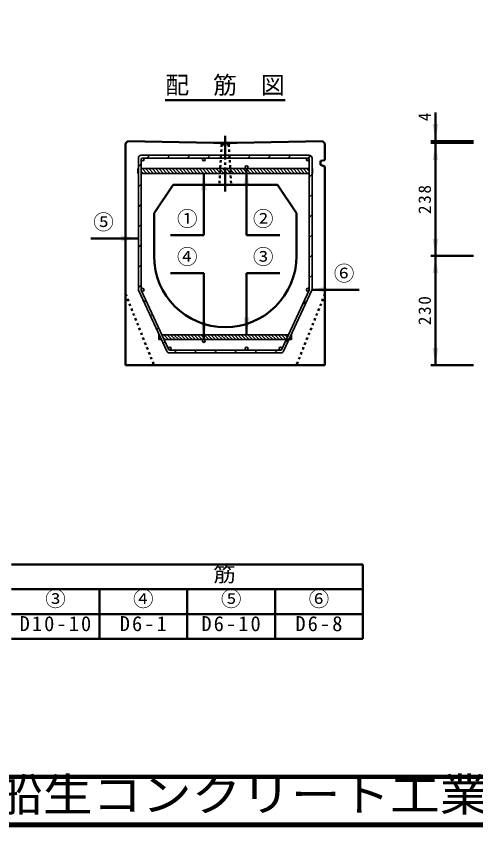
# Model space of a CAD drawing. Units: millimetres, scale not verified. Extents: x 100 to 4105, y 100 to 2870.
# Drawn here: x 945 to 1913, y 100 to 1807 of the extents above; entities that cross this region are included whole.
import ezdxf
from ezdxf.enums import TextEntityAlignment as Align

# ---------------------------------------------------------------- set-up
doc = ezdxf.new("R2010")
doc.units = ezdxf.units.MM
doc.header["$LTSCALE"] = 5
doc.linetypes.add('USER1', pattern=[2.2, 1, -1.2])
doc.linetypes.add('USER2', pattern=[13.4, 10, -1.2, 1, -1.2])
doc.layers.add('V-nasSTD', color=7, linetype='Continuous', lineweight=50)
doc.styles.add('ＭＳ ゴシック', font='')
doc.styles.get('ＭＳ ゴシック').set_extended_font_data('MS Gothic')

msp = doc.modelspace()

# ---------------------------------------------------------------- hatches: boundary and pattern name
at = {"layer": 'V-nasSTD'}
for points in [[(1821.814, 1579.89), (1827.814, 1543.89), (1833.814, 1579.89)], [(1833.814, 1503.89), (1827.814, 1539.89), (1821.814, 1503.89)], [(1436.057, 1449.89), (1430.057, 1485.89), (1424.057, 1449.89)], [(1346.123, 1439.89), (1340.123, 1475.89), (1334.123, 1439.89)], [(1166.057, 1332.935), (1202.057, 1338.935), (1166.057, 1344.935)], [(1821.814, 1337.89), (1827.814, 1301.89), (1833.814, 1337.89)], [(1833.814, 1265.89), (1827.814, 1301.89), (1821.814, 1265.89)], [(1598, 1224.89), (1562, 1230.89), (1598, 1236.89)], [(1334.057, 1161.89), (1340.057, 1125.89), (1346.057, 1161.89)], [(1424.057, 1171.89), (1430.057, 1135.89), (1436.057, 1171.89)], [(1821.814, 1107.89), (1827.814, 1071.89), (1833.814, 1107.89)]]:
    msp.add_hatch(color=256, dxfattribs=at).paths.add_polyline_path(points)

# ---------------------------------------------------------------- linework, layer by layer
for p, q in [((1258.654, 1629.89), (1511.461, 1629.89)), ((1827.814, 1603.89), (1827.814, 1543.89)), ((1180.057, 1543.89), (1175.057, 1538.89)), ((1175.057, 1071.89), (1175.057, 1538.89)), ((1360.057, 1539.89), (1180.057, 1543.89)), ((1360.057, 1539.89), (1410.057, 1539.89)), ((1410.057, 1539.89), (1590.057, 1543.89)), ((1590.057, 1543.89), (1595.057, 1538.89)), ((1595.057, 1503.905), (1595.057, 1538.89)), ((1907.814, 1543.89), (1817.814, 1543.89)), ((1907.814, 1539.89), (1817.814, 1539.89)), ((1827.814, 1539.89), (1827.814, 1543.89)), ((1827.814, 1301.89), (1827.814, 1539.89)), ((1586.057, 1501.89), (1595.057, 1503.905)), ((1430.057, 1345.89), (1430.057, 1485.89)), ((1586.057, 1493.89), (1586.057, 1501.89)), ((1586.057, 1493.89), (1595.057, 1490.532)), ((1595.057, 1071.89), (1595.057, 1490.532)), ((1340.123, 1345.89), (1340.123, 1475.89)), ((1275.057, 1451.89), (1235.057, 1391.89)), ((1275.057, 1451.89), (1495.057, 1451.89)), ((1495.057, 1451.89), (1535.057, 1391.89)), ((1235.057, 1391.89), (1235.057, 1301.89)), ((1535.057, 1391.89), (1535.057, 1301.89)), ((1102.057, 1338.935), (1202.057, 1338.935)), ((1270.123, 1345.89), (1340.123, 1345.89)), ((1430.057, 1345.89), (1500.057, 1345.89)), ((1907.814, 1301.89), (1817.814, 1301.89)), ((1827.814, 1071.89), (1827.814, 1301.89)), ((1270.057, 1265.89), (1340.057, 1265.89)), ((1340.057, 1265.89), (1340.057, 1125.89)), ((1430.057, 1265.89), (1430.057, 1135.89)), ((1430.057, 1265.89), (1500.057, 1265.89)), ((1667, 1230.89), (1567, 1230.89)), ((1175.057, 1071.89), (1595.057, 1071.89)), ((1907.814, 1071.89), (1817.814, 1071.89)), ((1120, 652), (935, 652)), ((1305, 652), (1120, 652)), ((1490, 652), (1305, 652)), ((1675, 652), (1490, 652)), ((1675, 600), (1675, 652)), ((935, 600), (1120, 600)), ((1120, 548), (1120, 600)), ((1120, 600), (1120, 548)), ((1305, 600), (1120, 600)), ((1305, 548), (1305, 600)), ((1305, 600), (1490, 600)), ((1305, 548), (1305, 600)), ((1305, 600), (1305, 548)), ((1490, 548), (1490, 600)), ((1490, 548), (1490, 600)), ((1490, 600), (1675, 600)), ((1490, 548), (1490, 600)), ((1490, 600), (1490, 548)), ((1675, 548), (1675, 600)), ((1675, 548), (1675, 600)), ((1675, 600), (1675, 548)), ((935, 548), (1120, 548)), ((1120, 496), (1120, 548)), ((1120, 548), (1120, 496)), ((1120, 548), (1305, 548)), ((1305, 496), (1305, 548)), ((1305, 548), (1490, 548)), ((1305, 496), (1305, 548)), ((1305, 548), (1305, 496)), ((1490, 496), (1490, 548)), ((1490, 496), (1490, 548)), ((1490, 548), (1675, 548)), ((1490, 496), (1490, 548)), ((1490, 548), (1490, 496)), ((1675, 496), (1675, 548)), ((1675, 496), (1675, 548)), ((1675, 548), (1675, 496)), ((935, 496), (1120, 496)), ((1120, 496), (1305, 496)), ((1305, 496), (1490, 496)), ((1490, 496), (1675, 496))]:
    msp.add_line(p, q, dxfattribs=at)
at = {"layer": 'V-nasSTD', "linetype": 'USER2'}
msp.add_line((1385.057, 1554.89), (1385.057, 1436.89), dxfattribs=at)
at = {"layer": 'V-nasSTD', "linetype": 'USER1'}
for p, q in [((1377.557, 1536.89), (1372.557, 1451.89)), ((1377.557, 1536.89), (1374.557, 1539.89)), ((1377.557, 1536.89), (1392.557, 1536.89)), ((1392.557, 1536.89), (1395.557, 1539.89)), ((1392.557, 1536.89), (1397.557, 1451.89)), ((1175.057, 1221.89), (1235.057, 1071.89)), ((1595.057, 1221.89), (1535.057, 1071.89))]:
    msp.add_line(p, q, dxfattribs=at)
at = {"layer": 'V-nasSTD', "lineweight": 35}
for p, q in [((1202.057, 1507.89), (1202.057, 1232.743)), ((1562.057, 1513.89), (1208.057, 1513.89)), ((1208.057, 1504.89), (1208.057, 1231.014)), ((1559.057, 1507.89), (1211.057, 1507.89)), ((1226.229, 1513.89), (1220.229, 1507.89)), ((1226.229, 1513.89), (1220.229, 1507.89)), ((1226.229, 1513.89), (1220.229, 1507.89)), ((1268.655, 1513.89), (1262.655, 1507.89)), ((1268.655, 1513.89), (1262.655, 1507.89)), ((1268.655, 1513.89), (1262.655, 1507.89)), ((1311.081, 1513.89), (1305.081, 1507.89)), ((1311.081, 1513.89), (1305.081, 1507.89)), ((1311.081, 1513.89), (1305.081, 1507.89)), ((1353.508, 1513.89), (1347.508, 1507.89)), ((1353.508, 1513.89), (1347.508, 1507.89)), ((1353.508, 1513.89), (1347.508, 1507.89)), ((1395.934, 1513.89), (1389.934, 1507.89)), ((1438.361, 1513.89), (1432.361, 1507.89)), ((1480.787, 1513.89), (1474.787, 1507.89)), ((1480.787, 1513.89), (1474.787, 1507.89)), ((1480.787, 1513.89), (1474.787, 1507.89)), ((1523.213, 1513.89), (1517.213, 1507.89)), ((1523.213, 1513.89), (1517.213, 1507.89)), ((1523.213, 1513.89), (1517.213, 1507.89)), ((1559.592, 1507.842), (1556.105, 1504.356)), ((1564.915, 1513.166), (1559.592, 1507.842)), ((1564.915, 1513.166), (1559.592, 1507.842)), ((1564.915, 1513.166), (1559.592, 1507.842)), ((1562.057, 1231.014), (1562.057, 1504.89)), ((1568.057, 1232.743), (1568.057, 1507.89)), ((1201.057, 1485.89), (1202.057, 1485.89)), ((1201.057, 1485.89), (1201.057, 1475.89)), ((1208.057, 1495.719), (1202.057, 1489.719)), ((1208.057, 1495.719), (1202.057, 1489.719)), ((1208.057, 1495.719), (1202.057, 1489.719)), ((1562.057, 1485.89), (1208.057, 1485.89)), ((1209.914, 1485.89), (1219.914, 1475.89)), ((1216.986, 1485.89), (1226.986, 1475.89)), ((1224.057, 1485.89), (1234.057, 1475.89)), ((1231.128, 1485.89), (1241.128, 1475.89)), ((1238.199, 1485.89), (1248.199, 1475.89)), ((1245.27, 1485.89), (1255.27, 1475.89)), ((1252.341, 1485.89), (1262.341, 1475.89)), ((1259.412, 1485.89), (1269.412, 1475.89)), ((1266.483, 1485.89), (1276.483, 1475.89)), ((1273.554, 1485.89), (1283.554, 1475.89)), ((1280.625, 1485.89), (1290.625, 1475.89)), ((1287.696, 1485.89), (1297.696, 1475.89)), ((1294.767, 1485.89), (1304.767, 1475.89)), ((1301.838, 1485.89), (1311.838, 1475.89)), ((1308.909, 1485.89), (1318.909, 1475.89)), ((1315.98, 1485.89), (1325.98, 1475.89)), ((1323.052, 1485.89), (1333.052, 1475.89)), ((1330.123, 1485.89), (1340.123, 1475.89)), ((1337.194, 1485.89), (1347.194, 1475.89)), ((1344.265, 1485.89), (1354.265, 1475.89)), ((1351.336, 1485.89), (1361.336, 1475.89)), ((1358.407, 1485.89), (1368.407, 1475.89)), ((1365.478, 1485.89), (1375.478, 1475.89)), ((1372.549, 1485.89), (1382.549, 1475.89)), ((1379.62, 1485.89), (1389.62, 1475.89)), ((1386.691, 1485.89), (1396.691, 1475.89)), ((1393.762, 1485.89), (1403.762, 1475.89)), ((1400.833, 1485.89), (1410.833, 1475.89)), ((1407.904, 1485.89), (1417.904, 1475.89)), ((1414.975, 1485.89), (1424.975, 1475.89)), ((1422.046, 1485.89), (1432.046, 1475.89)), ((1429.118, 1485.89), (1439.118, 1475.89)), ((1436.189, 1485.89), (1446.189, 1475.89)), ((1443.26, 1485.89), (1453.26, 1475.89)), ((1450.331, 1485.89), (1460.331, 1475.89)), ((1457.402, 1485.89), (1467.402, 1475.89)), ((1464.473, 1485.89), (1474.473, 1475.89)), ((1471.544, 1485.89), (1481.544, 1475.89)), ((1478.615, 1485.89), (1488.615, 1475.89)), ((1485.686, 1485.89), (1495.686, 1475.89)), ((1492.757, 1485.89), (1502.757, 1475.89)), ((1499.828, 1485.89), (1509.828, 1475.89)), ((1506.899, 1485.89), (1516.899, 1475.89)), ((1513.97, 1485.89), (1523.97, 1475.89)), ((1521.041, 1485.89), (1531.041, 1475.89)), ((1528.112, 1485.89), (1538.112, 1475.89)), ((1535.184, 1485.89), (1545.184, 1475.89)), ((1542.255, 1485.89), (1552.255, 1475.89)), ((1549.326, 1485.89), (1559.326, 1475.89)), ((1556.397, 1485.89), (1562.057, 1480.23)), ((1568.057, 1485.89), (1569.057, 1485.89)), ((1569.057, 1485.89), (1569.057, 1475.89)), ((1201.057, 1480.605), (1202.057, 1479.605)), ((1202.057, 1475.89), (1201.057, 1475.89)), ((1208.057, 1480.676), (1212.843, 1475.89)), ((1562.057, 1475.89), (1208.057, 1475.89)), ((1568.057, 1473.881), (1562.057, 1467.881)), ((1568.057, 1473.881), (1562.057, 1467.881)), ((1568.057, 1473.881), (1562.057, 1467.881)), ((1568.057, 1481.301), (1569.057, 1480.301)), ((1569.057, 1475.89), (1568.057, 1475.89)), ((1208.057, 1453.293), (1202.057, 1447.293)), ((1208.057, 1453.293), (1202.057, 1447.293)), ((1208.057, 1453.293), (1202.057, 1447.293)), ((1562.057, 1425.455), (1568.057, 1431.455)), ((1562.057, 1425.455), (1568.057, 1431.455)), ((1562.057, 1425.455), (1568.057, 1431.455)), ((1208.057, 1410.866), (1202.057, 1404.866)), ((1208.057, 1410.866), (1202.057, 1404.866)), ((1208.057, 1410.866), (1202.057, 1404.866)), ((1562.057, 1383.029), (1568.057, 1389.029)), ((1562.057, 1383.029), (1568.057, 1389.029)), ((1562.057, 1383.029), (1568.057, 1389.029)), ((1208.057, 1368.44), (1202.057, 1362.44)), ((1208.057, 1368.44), (1202.057, 1362.44)), ((1208.057, 1368.44), (1202.057, 1362.44)), ((1562.057, 1340.602), (1568.057, 1346.602)), ((1562.057, 1340.602), (1568.057, 1346.602)), ((1562.057, 1340.602), (1568.057, 1346.602)), ((1208.057, 1326.013), (1202.057, 1320.013)), ((1208.057, 1326.013), (1202.057, 1320.013)), ((1208.057, 1326.013), (1202.057, 1320.013)), ((1562.057, 1298.176), (1568.057, 1304.176)), ((1562.057, 1298.176), (1568.057, 1304.176)), ((1562.057, 1298.176), (1568.057, 1304.176)), ((1208.057, 1283.587), (1202.057, 1277.587)), ((1208.057, 1283.587), (1202.057, 1277.587)), ((1208.057, 1283.587), (1202.057, 1277.587)), ((1562.057, 1255.749), (1568.057, 1261.749)), ((1562.057, 1255.749), (1568.057, 1261.749)), ((1562.057, 1255.749), (1568.057, 1261.749)), ((1208.057, 1241.161), (1202.057, 1235.161)), ((1208.057, 1241.161), (1202.057, 1235.161)), ((1208.057, 1241.161), (1202.057, 1235.161)), ((1262.08, 1101.376), (1202.61, 1230.228)), ((1265.622, 1105.633), (1208.334, 1229.757)), ((1504.493, 1105.633), (1561.781, 1229.757)), ((1508.035, 1101.376), (1567.505, 1230.228)), ((1218.043, 1208.72), (1214.276, 1204.952)), ((1218.043, 1208.72), (1214.276, 1204.952)), ((1218.043, 1208.72), (1214.276, 1204.952)), ((1547.458, 1198.724), (1557.684, 1208.95)), ((1547.458, 1198.724), (1557.684, 1208.95)), ((1547.458, 1198.724), (1557.684, 1208.95)), ((1231.441, 1179.691), (1227.673, 1175.924)), ((1231.441, 1179.691), (1227.673, 1175.924)), ((1231.441, 1179.691), (1227.673, 1175.924)), ((1244.839, 1150.663), (1241.071, 1146.895)), ((1244.839, 1150.663), (1241.071, 1146.895)), ((1244.839, 1150.663), (1241.071, 1146.895)), ((1245.15, 1135.89), (1245.15, 1125.89)), ((1245.15, 1135.89), (1246.15, 1135.89)), ((1245.15, 1132.456), (1249.951, 1127.656)), ((1518.458, 1135.89), (1251.657, 1135.89)), ((1254.116, 1130.561), (1258.787, 1125.89)), ((1255.859, 1135.89), (1265.859, 1125.89)), ((1262.93, 1135.89), (1272.93, 1125.89)), ((1270.001, 1135.89), (1280.001, 1125.89)), ((1277.072, 1135.89), (1287.072, 1125.89)), ((1284.143, 1135.89), (1294.143, 1125.89)), ((1291.214, 1135.89), (1301.214, 1125.89)), ((1298.285, 1135.89), (1308.285, 1125.89)), ((1305.356, 1135.89), (1315.356, 1125.89)), ((1312.427, 1135.89), (1322.427, 1125.89)), ((1319.498, 1135.89), (1329.498, 1125.89)), ((1326.569, 1135.89), (1336.569, 1125.89)), ((1333.64, 1135.89), (1343.64, 1125.89)), ((1340.711, 1135.89), (1350.711, 1125.89)), ((1347.782, 1135.89), (1357.782, 1125.89)), ((1354.853, 1135.89), (1364.853, 1125.89)), ((1361.925, 1135.89), (1371.925, 1125.89)), ((1368.996, 1135.89), (1378.996, 1125.89)), ((1376.067, 1135.89), (1386.067, 1125.89)), ((1383.138, 1135.89), (1393.138, 1125.89)), ((1390.209, 1135.89), (1400.209, 1125.89)), ((1397.28, 1135.89), (1407.28, 1125.89)), ((1404.351, 1135.89), (1414.351, 1125.89)), ((1411.422, 1135.89), (1421.422, 1125.89)), ((1418.493, 1135.89), (1428.493, 1125.89)), ((1425.564, 1135.89), (1435.564, 1125.89)), ((1432.635, 1135.89), (1442.635, 1125.89)), ((1439.706, 1135.89), (1449.706, 1125.89)), ((1446.777, 1135.89), (1456.777, 1125.89)), ((1453.848, 1135.89), (1463.848, 1125.89)), ((1460.919, 1135.89), (1470.919, 1125.89)), ((1467.991, 1135.89), (1477.991, 1125.89)), ((1475.062, 1135.89), (1485.062, 1125.89)), ((1482.133, 1135.89), (1492.133, 1125.89)), ((1489.204, 1135.89), (1499.204, 1125.89)), ((1496.275, 1135.89), (1506.275, 1125.89)), ((1503.346, 1135.89), (1513.346, 1125.89)), ((1510.417, 1135.89), (1515.919, 1130.388)), ((1511.093, 1119.932), (1521.319, 1130.158)), ((1511.093, 1119.932), (1521.319, 1130.158)), ((1511.093, 1119.932), (1521.319, 1130.158)), ((1517.488, 1135.89), (1518.152, 1135.226)), ((1519.686, 1126.621), (1520.417, 1125.89)), ((1521.919, 1131.459), (1524.964, 1128.414)), ((1523.964, 1135.89), (1524.964, 1135.89)), ((1524.559, 1135.89), (1524.964, 1135.485)), ((1524.964, 1135.89), (1524.964, 1125.89)), ((1245.15, 1125.89), (1250.766, 1125.89)), ((1254.469, 1117.867), (1258.237, 1121.634)), ((1254.469, 1117.867), (1258.237, 1121.634)), ((1254.469, 1117.867), (1258.237, 1121.634)), ((1513.843, 1125.89), (1256.272, 1125.89)), ((1500.932, 1109.771), (1498.889, 1107.728)), ((1519.349, 1125.89), (1524.964, 1125.89)), ((1267.528, 1097.89), (1502.587, 1097.89)), ((1268.345, 1103.89), (1501.769, 1103.89)), ((1276.919, 1097.89), (1282.919, 1103.89)), ((1276.919, 1097.89), (1282.919, 1103.89)), ((1276.919, 1097.89), (1282.919, 1103.89)), ((1319.345, 1097.89), (1325.346, 1103.89)), ((1319.345, 1097.89), (1325.346, 1103.89)), ((1319.345, 1097.89), (1325.346, 1103.89)), ((1361.772, 1097.89), (1367.772, 1103.89)), ((1361.772, 1097.89), (1367.772, 1103.89)), ((1361.772, 1097.89), (1367.772, 1103.89)), ((1404.198, 1097.89), (1410.198, 1103.89)), ((1404.198, 1097.89), (1410.198, 1103.89)), ((1404.198, 1097.89), (1410.198, 1103.89)), ((1446.625, 1097.89), (1452.625, 1103.89)), ((1446.625, 1097.89), (1452.625, 1103.89)), ((1446.625, 1097.89), (1452.625, 1103.89)), ((1489.051, 1097.89), (1495.051, 1103.89)), ((1489.051, 1097.89), (1495.051, 1103.89)), ((1489.051, 1097.89), (1495.051, 1103.89))]:
    msp.add_line(p, q, dxfattribs=at)
at = {"layer": 'V-nasSTD', "lineweight": 100}
for p, q in [((105, 205), (4100, 205)), ((105, 105), (4100, 105))]:
    msp.add_line(p, q, dxfattribs=at)
at = {"layer": 'V-nasSTD', "lineweight": 13}
msp.add_lwpolyline([(100, 100), (100, 2870), (4105, 2870), (4105, 100)], close=True, dxfattribs=at)
at = {"layer": 'V-nasSTD', "lineweight": 35}
for centre in [(1211.057, 1504.89), (1340.057, 1504.89), (1559.057, 1504.89), (1430.057, 1488.89), (1211.111, 1230.89), (1559, 1230.89), (1268.346, 1106.89), (1340.057, 1122.89), (1430.057, 1106.89), (1501.769, 1106.89)]:
    msp.add_circle(centre, 3, dxfattribs=at)
for centre, radius, start, end in [((1208.057, 1507.89), 6, 90, 180), ((1211.057, 1504.89), 3, 90, 180), ((1211.057, 1504.89), 3, 90, 180), ((1211.057, 1504.89), 3, 90, 180), ((1559.057, 1504.89), 3, 0, 90), ((1559.057, 1504.89), 3, 0, 90), ((1559.057, 1504.89), 3, 0, 90), ((1562.057, 1507.89), 6, 0, 90), ((1208.057, 1232.743), 6, 180, 204.77514), ((1211.057, 1231.014), 3, 180, 204.77514), ((1559.057, 1231.014), 3, 335.22486, 0), ((1562.057, 1232.743), 6, 335.22486, 0), ((1267.528, 1103.89), 6, 204.77514, 270), ((1268.345, 1106.89), 3, 204.77514, 270), ((1501.769, 1106.89), 3, 270, 335.22486), ((1502.587, 1103.89), 6, 270, 335.22486)]:
    msp.add_arc(centre, radius, start, end, dxfattribs=at)
at = {"layer": 'V-nasSTD'}
for start, end in [(180, 270), (270, 0)]:
    msp.add_arc((1385.057, 1301.89), 150, start, end, dxfattribs=at)

# ---------------------------------------------------------------- texts
at = {"layer": 'V-nasSTD', "style": 'ＭＳ ゴシック'}
for s, height, p in [('配\u3000筋\u3000図', 36.95, (1258.654, 1680.29)), ('①', 31.67, (1283.523, 1396.09)), ('②', 31.67, (1443.457, 1396.09)), ('⑤', 31.67, (1107.057, 1389.135)), ('④', 31.67, (1283.457, 1316.09)), ('③', 31.67, (1443.457, 1316.09)), ('⑥', 31.67, (1613.8, 1281.09)), ('③', 31.67, (1005.9, 595.6)), ('④', 31.67, (1190.9, 595.6)), ('⑤', 31.67, (1375.9, 595.6)), ('⑥', 31.67, (1560.9, 595.6))]:
    msp.add_text(s, height=height, dxfattribs=at).set_placement(p, align=Align.TOP_LEFT)
msp.add_text('4', height=26.39, rotation=90, dxfattribs=at).set_placement((1791.814, 1585.89), align=Align.TOP_LEFT)
at = {"layer": 'V-nasSTD', "style": 'ＭＳ ゴシック', "width": 1.1}
for s, height, p in [('配\u3000\u3000\u3000\u3000\u3000\u3000\u3000\u3000\u3000\u3000筋', 31.67, (837.04, 647.6)), ('株式会社船生コンクリート工業', 69.65, (478.279, 202.55))]:
    msp.add_text(s, height=height, dxfattribs=at).set_placement(p, align=Align.TOP_LEFT)
at = {"layer": 'V-nasSTD', "char_height": 26.39, "attachment_point": 1, "rotation": 90, "style": 'ＭＳ ゴシック'}
for s, insert in [('\\T1.2;238', (1791.814, 1390.29)), ('\\T1.2;230', (1791.814, 1156.29))]:
    msp.add_mtext(s, dxfattribs=dict(at, insert=insert))
at = {"layer": 'V-nasSTD', "char_height": 31.67, "attachment_point": 1, "style": 'ＭＳ ゴシック'}
for s, insert in [('\\T1.2;D10-10', (951.9, 543.6)), ('\\T1.2;D6-1', (1162.82, 543.6)), ('\\T1.2;D6-10', (1334.86, 543.6)), ('\\T1.2;D6-8', (1532.82, 543.6))]:
    msp.add_mtext(s, dxfattribs=dict(at, insert=insert))

doc.saveas('drawing.dxf')
